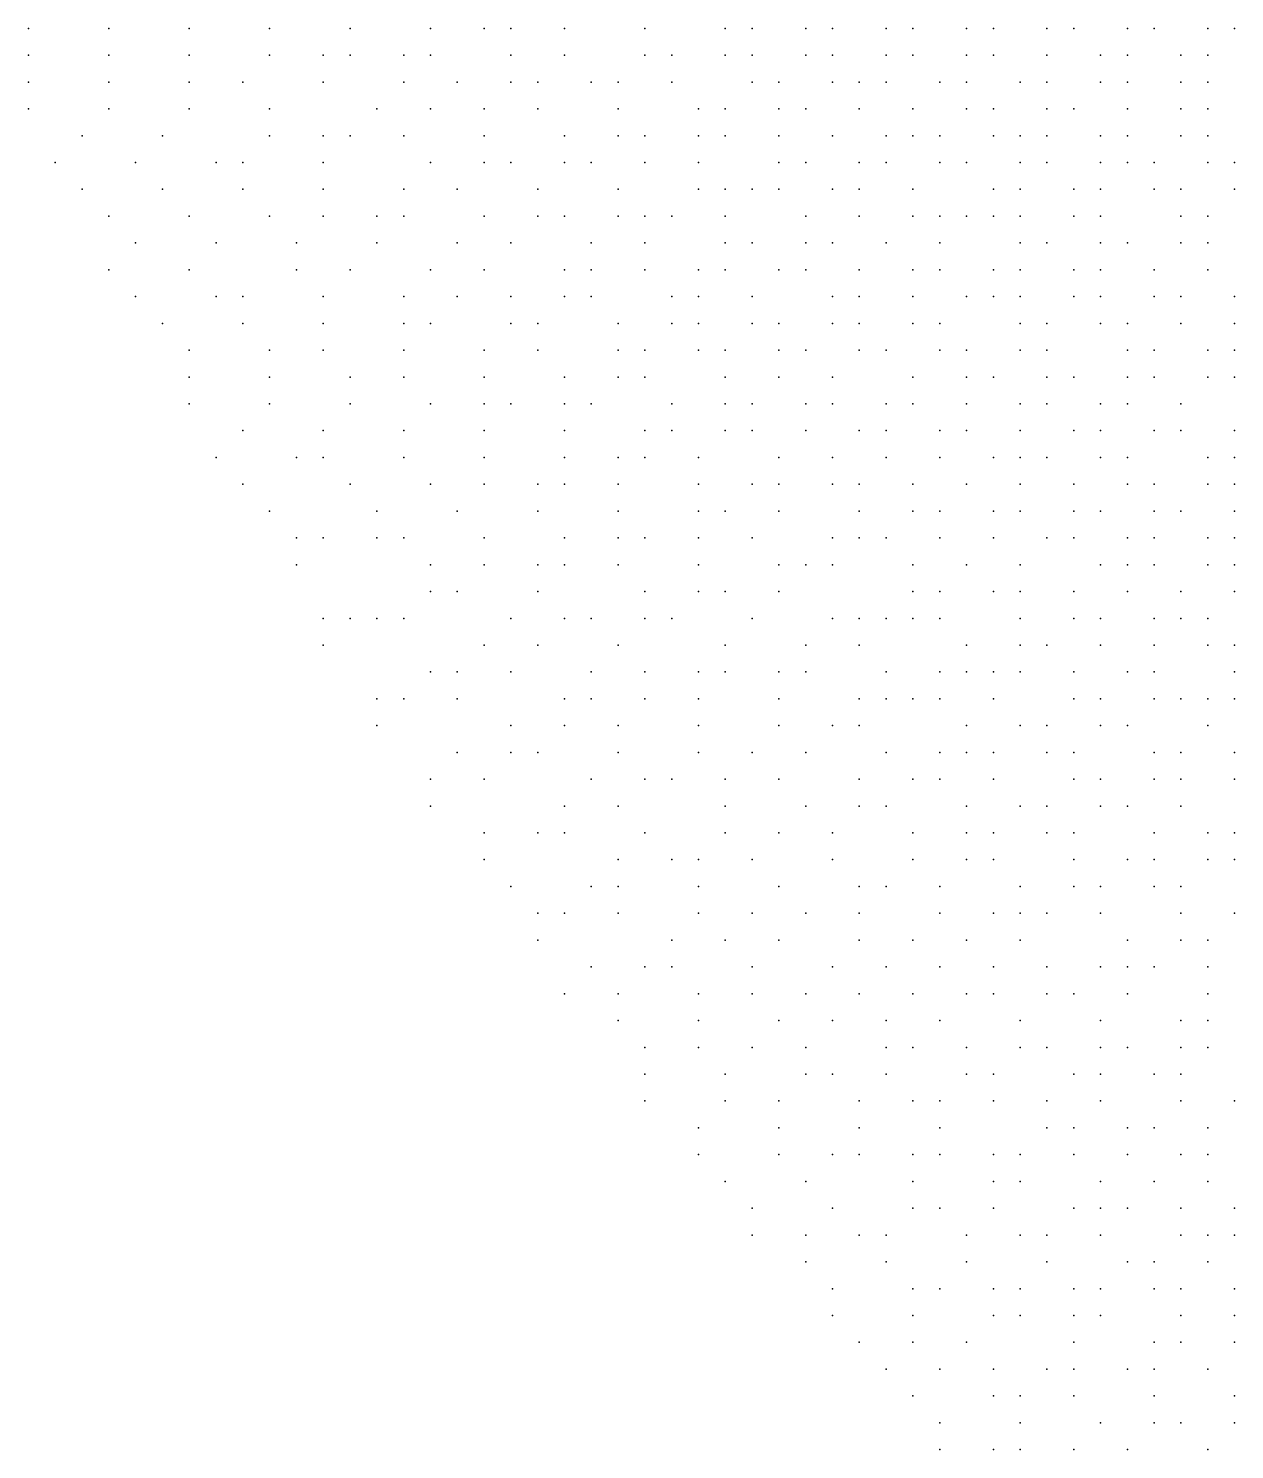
# Model space of a CAD drawing. Extents: x 429 to 793, y 817 to 1241.
# Drawn here: x 476.09 to 508.94, y 883.77 to 922.46 of the extents above; entities that cross this region are included whole.
import ezdxf

# ---------------------------------------------------------------- set-up
doc = ezdxf.new("R2010")
doc.units = 0

msp = doc.modelspace()

# ---------------------------------------------------------------- linework, layer by layer
for p in [(476.09, 922.46, 91.797), (478.28, 922.46, 101.902), (480.47, 922.46, 109.918), (482.66, 922.46, 116.623), (484.85, 922.46, 121.767), (487.04, 922.46, 127.65), (488.5, 922.46, 130.377), (489.23, 922.46, 131.625), (490.69, 922.46, 134.395), (492.88, 922.46, 138.71), (495.07, 922.46, 142.93), (495.8, 922.46, 144.16), (497.26, 922.46, 146.327), (497.99, 922.46, 147.75), (499.45, 922.46, 149.81), (500.18, 922.46, 151.1), (501.64, 922.46, 153.457), (502.37, 922.46, 154.213), (503.83, 922.46, 156.63), (504.56, 922.46, 157.43), (506.02, 922.46, 159.847), (506.75, 922.46, 160.663), (508.21, 922.46, 162.993), (508.94, 922.46, 163.49), (476.09, 921.73, 89.29), (478.28, 921.73, 101.503), (480.47, 921.73, 108.94), (482.66, 921.73, 115.61), (484.12, 921.73, 119.73), (484.85, 921.73, 120.88), (486.31, 921.73, 124.49), (487.04, 921.73, 126.245), (489.23, 921.73, 131.517), (490.69, 921.73, 134.035), (492.88, 921.73, 137.93), (493.61, 921.73, 139.82), (495.07, 921.73, 142.155), (495.8, 921.73, 143.81), (497.26, 921.73, 146.01), (497.99, 921.73, 147.345), (499.45, 921.73, 149.24), (500.18, 921.73, 150.64), (501.64, 921.73, 152.837), (502.37, 921.73, 154.35), (503.83, 921.73, 156.15), (505.29, 921.73, 157.583), (506.02, 921.73, 159.187), (507.48, 921.73, 161.637), (508.21, 921.73, 162.473), (476.09, 921, 87.32), (478.28, 921, 99.683), (480.47, 921, 108.42), (481.93, 921, 112.306), (484.12, 921, 118.457), (486.31, 921, 123.8), (487.77, 921, 127.39), (489.23, 921, 130.595), (489.96, 921, 131.49), (491.42, 921, 134.84), (492.15, 921, 136.39), (493.61, 921, 138.97), (495.8, 921, 142.98), (496.53, 921, 144.267), (497.99, 921, 146.528), (498.72, 921, 147.947), (499.45, 921, 148.473), (500.91, 921, 151.595), (501.64, 921, 152.177), (503.1, 921, 154.47), (503.83, 921, 155.67), (505.29, 921, 158.06), (506.02, 921, 158.54), (507.48, 921, 160.963), (508.21, 921, 161.793), (476.09, 920.27, 84.077), (478.28, 920.27, 97.94), (480.47, 920.27, 107.33), (482.66, 920.27, 113.963), (485.58, 920.27, 121.295), (487.04, 920.27, 124.87), (488.5, 920.27, 128.34), (489.96, 920.27, 131.103), (492.15, 920.27, 135.88), (494.34, 920.27, 139.62), (495.07, 920.27, 141.285), (496.53, 920.27, 143.552), (497.26, 920.27, 145.2), (498.72, 920.27, 147.218), (500.18, 920.27, 149.565), (501.64, 920.27, 151.95), (502.37, 920.27, 152.88), (503.83, 920.27, 155.19), (504.56, 920.27, 156.25), (506.02, 920.27, 157.847), (507.48, 920.27, 160.317), (508.21, 920.27, 161.133), (477.55, 919.54, 93.25), (479.74, 919.54, 102.873), (482.66, 919.54, 112.16), (484.12, 919.54, 117.483), (484.85, 919.54, 118.893), (486.31, 919.54, 122.415), (488.5, 919.54, 127.76), (490.69, 919.54, 132.61), (492.15, 919.54, 135.555), (492.88, 919.54, 136.44), (494.34, 919.54, 138.945), (495.07, 919.54, 140.81), (496.53, 919.54, 143.42), (497.99, 919.54, 145.533), (499.45, 919.54, 148.08), (500.18, 919.54, 149.105), (500.91, 919.54, 150.13), (502.37, 919.54, 152.37), (503.1, 919.54, 153.93), (503.83, 919.54, 154.165), (505.29, 919.54, 156.495), (506.02, 919.54, 157.933), (507.48, 919.54, 159.603), (508.21, 919.54, 160.92), (476.82, 918.81, 85.09), (479.01, 918.81, 98.723), (481.2, 918.81, 106.79), (481.93, 918.81, 109.775), (484.12, 918.81, 115.85), (487.04, 918.81, 123.55), (488.5, 918.81, 126.33), (489.23, 918.81, 128.175), (490.69, 918.81, 131.405), (491.42, 918.81, 133.065), (492.88, 918.81, 136.125), (494.34, 918.81, 138.4), (496.53, 918.81, 142.435), (497.26, 918.81, 143.38), (498.72, 918.81, 146.65), (499.45, 918.81, 147.615), (500.91, 918.81, 149.64), (501.64, 918.81, 150.762), (503.1, 918.81, 153.203), (503.83, 918.81, 154.582), (505.29, 918.81, 156.413), (506.02, 918.81, 157.207), (506.75, 918.81, 158.473), (508.21, 918.81, 160.365), (508.94, 918.81, 161.403), (477.55, 918.08, 88.083), (479.74, 918.08, 101.143), (481.93, 918.08, 108.68), (484.12, 918.08, 115.373), (486.31, 918.08, 121.19), (487.77, 918.08, 123.77), (489.96, 918.08, 129.15), (492.15, 918.08, 133.932), (494.34, 918.08, 137.31), (495.07, 918.08, 139.625), (495.8, 918.08, 140.53), (496.53, 918.08, 141.925), (497.99, 918.08, 144.715), (498.72, 918.08, 145.68), (500.18, 918.08, 148.147), (502.37, 918.08, 151.565), (503.1, 918.08, 152.483), (504.56, 918.08, 154.453), (505.29, 918.08, 156.23), (506.75, 918.08, 157.928), (507.48, 918.08, 158.785), (508.94, 918.08, 161.09), (478.28, 917.35, 90.353), (480.47, 917.35, 101.934), (482.66, 917.35, 109.92), (484.12, 917.35, 113.84), (485.58, 917.35, 118.25), (486.31, 917.35, 119.653), (488.5, 917.35, 125.05), (489.96, 917.35, 128.62), (490.69, 917.35, 129.395), (492.15, 917.35, 133.55), (492.88, 917.35, 134.49), (493.61, 917.35, 136.045), (495.07, 917.35, 138.455), (497.26, 917.35, 142.725), (498.72, 917.35, 145.527), (500.18, 917.35, 147.66), (500.91, 917.35, 148.893), (501.64, 917.35, 149.805), (502.37, 917.35, 151.43), (503.1, 917.35, 152.54), (504.56, 917.35, 154.31), (505.29, 917.35, 155.293), (507.48, 917.35, 158.22), (508.21, 917.35, 159.245), (479.01, 916.62, 93.598), (481.2, 916.62, 103.667), (483.39, 916.62, 111.157), (485.58, 916.62, 117.783), (487.77, 916.62, 122.39), (489.23, 916.62, 126.14), (491.42, 916.62, 131.107), (492.88, 916.62, 133.37), (495.07, 916.62, 138.19), (495.8, 916.62, 139.725), (497.26, 916.62, 142.175), (497.99, 916.62, 143.237), (499.45, 916.62, 145.16), (500.91, 916.62, 148.195), (503.1, 916.62, 151.48), (503.83, 916.62, 152.633), (505.29, 916.62, 154.957), (506.02, 916.62, 156.14), (507.48, 916.62, 158.095), (508.21, 916.62, 159.153), (478.28, 915.89, 84.44), (480.47, 915.89, 99.057), (483.39, 915.89, 110.007), (484.85, 915.89, 114.67), (487.04, 915.89, 120.133), (488.5, 915.89, 123.55), (490.69, 915.89, 129.08), (491.42, 915.89, 130.12), (492.88, 915.89, 133), (494.34, 915.89, 135.995), (495.07, 915.89, 137.555), (496.53, 915.89, 139.947), (497.26, 915.89, 141.425), (498.72, 915.89, 144.02), (500.18, 915.89, 146.625), (500.91, 915.89, 147.675), (502.37, 915.89, 150.4), (503.1, 915.89, 150.96), (504.56, 915.89, 153.215), (505.29, 915.89, 154.583), (506.75, 915.89, 156.477), (508.21, 915.89, 158.805), (479.01, 915.16, 87.722), (481.2, 915.16, 101.277), (481.93, 915.16, 103.735), (484.12, 915.16, 111), (486.31, 915.16, 117.447), (487.77, 915.16, 120.612), (489.23, 915.16, 124.555), (490.69, 915.16, 127.69), (491.42, 915.16, 129.32), (493.61, 915.16, 134.317), (494.34, 915.16, 135.65), (495.8, 915.16, 138.255), (497.99, 915.16, 142.445), (498.72, 915.16, 143.445), (500.18, 915.16, 146.047), (501.64, 915.16, 148.18), (502.37, 915.16, 148.745), (503.1, 915.16, 150.437), (504.56, 915.16, 153.08), (505.29, 915.16, 154.04), (506.75, 915.16, 155.887), (507.48, 915.16, 156.92), (508.94, 915.16, 159.49), (479.74, 914.43, 91.912), (481.93, 914.43, 102.28), (484.12, 914.43, 110.312), (486.31, 914.43, 116.557), (487.04, 914.43, 118.305), (489.23, 914.43, 123.15), (489.96, 914.43, 125.18), (492.15, 914.43, 129.947), (493.61, 914.43, 133.21), (494.34, 914.43, 134.2), (495.8, 914.43, 137.6), (496.53, 914.43, 138.96), (497.99, 914.43, 141.78), (498.72, 914.43, 142.965), (500.18, 914.43, 145.06), (500.91, 914.43, 146.583), (503.1, 914.43, 149.28), (503.83, 914.43, 151.018), (505.29, 914.43, 153.295), (506.02, 914.43, 154.867), (507.48, 914.43, 156.372), (508.94, 914.43, 158.88), (480.47, 913.7, 93.918), (482.66, 913.7, 103.817), (484.12, 913.7, 109.295), (486.31, 913.7, 116.09), (488.5, 913.7, 120.813), (489.96, 913.7, 124.773), (492.15, 913.7, 129.08), (492.88, 913.7, 130.93), (494.34, 913.7, 134.185), (495.07, 913.7, 135.58), (496.53, 913.7, 138.3), (497.26, 913.7, 139.457), (498.72, 913.7, 142.36), (499.45, 913.7, 143.76), (500.91, 913.7, 145.92), (501.64, 913.7, 147.62), (503.1, 913.7, 149.855), (503.83, 913.7, 151.015), (506.02, 913.7, 154.122), (506.75, 913.7, 154.733), (508.21, 913.7, 157.223), (508.94, 913.7, 158.323), (480.47, 912.97, 91.473), (482.66, 912.97, 102.855), (484.85, 912.97, 110.89), (486.31, 912.97, 114.983), (488.5, 912.97, 120.675), (490.69, 912.97, 125.74), (492.15, 912.97, 129.355), (492.88, 912.97, 130.415), (495.07, 912.97, 134.87), (496.53, 912.97, 137.63), (497.99, 912.97, 140.44), (500.18, 912.97, 144.235), (501.64, 912.97, 146.405), (502.37, 912.97, 147.505), (503.83, 912.97, 149.84), (504.56, 912.97, 151), (506.02, 912.97, 153.177), (506.75, 912.97, 154.575), (508.21, 912.97, 156.027), (508.94, 912.97, 157.723), (480.47, 912.24, 88.79), (482.66, 912.24, 101.44), (484.85, 912.24, 108.835), (487.04, 912.24, 115.97), (488.5, 912.24, 119.11), (489.23, 912.24, 121.673), (490.69, 912.24, 124.74), (491.42, 912.24, 126.86), (493.61, 912.24, 131.117), (495.07, 912.24, 134.465), (495.8, 912.24, 135.5), (497.26, 912.24, 138.405), (497.99, 912.24, 139.817), (499.45, 912.24, 142.605), (500.18, 912.24, 143.54), (501.64, 912.24, 145.79), (503.1, 912.24, 148.055), (503.83, 912.24, 149.63), (505.29, 912.24, 151.57), (506.02, 912.24, 152.777), (507.48, 912.24, 154.998), (481.93, 911.51, 96.047), (484.12, 911.51, 105.22), (486.31, 911.51, 112.09), (488.5, 911.51, 118.277), (490.69, 911.51, 124.245), (492.88, 911.51, 129.12), (493.61, 911.51, 130.28), (495.07, 911.51, 133.327), (495.8, 911.51, 134.797), (497.26, 911.51, 137.72), (498.72, 911.51, 140.565), (499.45, 911.51, 141.705), (500.91, 911.51, 144.545), (501.64, 911.51, 145.66), (503.1, 911.51, 147.99), (504.56, 911.51, 150.01), (505.29, 911.51, 151.187), (506.75, 911.51, 153.385), (507.48, 911.51, 154.837), (508.94, 911.51, 156.545), (481.2, 910.78, 88.615), (483.39, 910.78, 100.573), (484.12, 910.78, 104.02), (486.31, 910.78, 111.395), (488.5, 910.78, 117.833), (490.69, 910.78, 122.75), (492.15, 910.78, 126.61), (492.88, 910.78, 127.84), (494.34, 910.78, 131.395), (496.53, 910.78, 135.533), (497.99, 910.78, 138.69), (499.45, 910.78, 141.618), (500.91, 910.78, 143.823), (502.37, 910.78, 146.185), (503.1, 910.78, 147.35), (503.83, 910.78, 148.53), (505.29, 910.78, 150.78), (506.02, 910.78, 151.17), (508.21, 910.78, 154.63), (508.94, 910.78, 156.147), (481.93, 910.05, 90.643), (484.85, 910.05, 104.407), (487.04, 910.05, 112.68), (488.5, 910.05, 116.85), (489.96, 910.05, 119.975), (490.69, 910.05, 121.825), (492.15, 910.05, 125.547), (494.34, 910.05, 130.157), (495.8, 910.05, 133.64), (496.53, 910.05, 134.79), (497.99, 910.05, 137.755), (498.72, 910.05, 139.243), (500.18, 910.05, 142.205), (501.64, 910.05, 144.473), (503.1, 910.05, 146.71), (504.56, 910.05, 149.07), (506.02, 910.05, 151.56), (506.75, 910.05, 152.573), (508.21, 910.05, 154.433), (508.94, 910.05, 155.932), (482.66, 909.32, 92.457), (485.58, 909.32, 106.65), (487.77, 909.32, 113.945), (489.96, 909.32, 119.673), (492.15, 909.32, 124.275), (494.34, 909.32, 129.24), (495.07, 909.32, 131.285), (496.53, 909.32, 133.993), (498.72, 909.32, 138.802), (500.18, 909.32, 141.18), (500.91, 909.32, 142.32), (502.37, 909.32, 144.705), (503.1, 909.32, 146.173), (504.56, 909.32, 148.583), (505.29, 909.32, 149.843), (506.75, 909.32, 151.53), (507.48, 909.32, 153.385), (508.94, 909.32, 154.867), (483.39, 908.59, 95.487), (484.12, 908.59, 99.737), (485.58, 908.59, 105.473), (486.31, 908.59, 107.517), (488.5, 908.59, 114.557), (490.69, 908.59, 119.47), (492.15, 908.59, 123.7), (492.88, 908.59, 125.288), (494.34, 908.59, 129.2), (495.8, 908.59, 131.64), (497.99, 908.59, 136.307), (498.72, 908.59, 137.43), (499.45, 908.59, 139.372), (500.91, 908.59, 141.61), (502.37, 908.59, 144.03), (503.83, 908.59, 146.4), (504.56, 908.59, 148.137), (506.02, 908.59, 150.167), (506.75, 908.59, 151.695), (508.21, 908.59, 153.187), (508.94, 908.59, 154.66), (483.39, 907.86, 92.807), (487.04, 907.86, 109.25), (488.5, 907.86, 114.113), (489.96, 907.86, 117.13), (490.69, 907.86, 119.68), (492.15, 907.86, 122.78), (494.34, 907.86, 127.91), (496.53, 907.86, 132.633), (497.26, 907.86, 133.94), (497.99, 907.86, 135.935), (500.18, 907.86, 139.413), (501.64, 907.86, 142.27), (503.1, 907.86, 145.16), (505.29, 907.86, 148.195), (506.02, 907.86, 149.943), (506.75, 907.86, 150.783), (508.21, 907.86, 152.683), (508.94, 907.86, 154.02), (487.04, 907.13, 107.882), (487.77, 907.13, 109.663), (489.96, 907.13, 116.49), (492.88, 907.13, 123.64), (494.34, 907.13, 127.395), (495.07, 907.13, 128.28), (496.53, 907.13, 132.34), (500.18, 907.13, 139.43), (500.91, 907.13, 140.67), (502.37, 907.13, 143.417), (503.1, 907.13, 144.233), (504.56, 907.13, 146.683), (506.02, 907.13, 148.77), (507.48, 907.13, 151.37), (508.94, 907.13, 153.33), (484.12, 906.4, 90.925), (484.85, 906.4, 95.991), (485.58, 906.4, 100.961), (486.31, 906.4, 103.28), (489.23, 906.4, 113.417), (490.69, 906.4, 117.55), (491.42, 906.4, 119.667), (492.88, 906.4, 123.45), (493.61, 906.4, 124.185), (495.8, 906.4, 129.33), (497.99, 906.4, 134.74), (498.72, 906.4, 135.935), (499.45, 906.4, 137.13), (500.18, 906.4, 138.722), (500.91, 906.4, 139.807), (503.1, 906.4, 143.58), (504.56, 906.4, 145.757), (505.29, 906.4, 147.162), (506.75, 906.4, 149.325), (507.48, 906.4, 150.443), (508.21, 906.4, 151.542), (484.12, 905.67, 87.957), (488.5, 905.67, 110.525), (489.96, 905.67, 114.287), (492.15, 905.67, 120.133), (495.07, 905.67, 126.69), (497.26, 905.67, 131.753), (498.72, 905.67, 135.008), (501.64, 905.67, 140.447), (503.1, 905.67, 142.85), (503.83, 905.67, 143.927), (505.29, 905.67, 146.467), (506.75, 905.67, 148.61), (508.21, 905.67, 151.25), (508.94, 905.67, 152.358), (487.04, 904.94, 102.955), (487.77, 904.94, 106.667), (489.23, 904.94, 110.48), (491.42, 904.94, 117.785), (492.88, 904.94, 121.01), (494.34, 904.94, 124.155), (495.07, 904.94, 126.33), (496.53, 904.94, 129.39), (497.26, 904.94, 131.46), (499.45, 904.94, 135.843), (500.91, 904.94, 138.83), (501.64, 904.94, 139.923), (502.37, 904.94, 140.237), (503.1, 904.94, 142.745), (504.56, 904.94, 144.62), (506.02, 904.94, 147.18), (506.75, 904.94, 148.552), (508.94, 904.94, 151.2), (485.58, 904.21, 93.662), (486.31, 904.21, 98.217), (487.77, 904.21, 104.777), (490.69, 904.21, 114.502), (491.42, 904.21, 116.273), (492.88, 904.21, 120.387), (494.34, 904.21, 123.57), (496.53, 904.21, 128.88), (498.72, 904.21, 133.095), (499.45, 904.21, 135.2), (500.18, 904.21, 136.147), (500.91, 904.21, 137.885), (502.37, 904.21, 140.55), (504.56, 904.21, 144.207), (505.29, 904.21, 145.313), (506.75, 904.21, 147.567), (507.48, 904.21, 148.688), (508.21, 904.21, 150.203), (508.94, 904.21, 151.347), (485.58, 903.48, 89.67), (489.23, 903.48, 108.677), (490.69, 903.48, 112.493), (492.15, 903.48, 117.387), (494.34, 903.48, 122.59), (496.53, 903.48, 127.647), (497.99, 903.48, 130.84), (498.72, 903.48, 132.537), (501.64, 903.48, 137.87), (503.1, 903.48, 141.217), (503.83, 903.48, 142.335), (505.29, 903.48, 144.293), (506.02, 903.48, 145.66), (508.21, 903.48, 149.465), (487.77, 902.75, 101.428), (489.23, 902.75, 106.807), (489.96, 902.75, 109.11), (492.15, 902.75, 115.627), (494.34, 902.75, 121.963), (495.8, 902.75, 125.57), (497.26, 902.75, 128.198), (499.45, 902.75, 133.13), (500.91, 902.75, 135.957), (501.64, 902.75, 138.17), (502.37, 902.75, 139.313), (503.83, 902.75, 141.55), (504.56, 902.75, 143.005), (506.75, 902.75, 146.427), (507.48, 902.75, 147.575), (508.94, 902.75, 150.25), (487.04, 902.02, 93.438), (488.5, 902.02, 102.573), (491.42, 902.02, 112.94), (492.88, 902.02, 117.177), (493.61, 902.02, 118.73), (495.07, 902.02, 122.45), (496.53, 902.02, 126.265), (498.72, 902.02, 131.11), (500.18, 902.02, 133.775), (500.91, 902.02, 135.417), (502.37, 902.02, 138.01), (504.56, 902.02, 142.21), (505.29, 902.02, 143.335), (506.75, 902.02, 144.883), (507.48, 902.02, 147.19), (508.94, 902.02, 149.51), (487.04, 901.29, 88.965), (490.69, 901.29, 108.833), (492.15, 901.29, 113.84), (495.07, 901.29, 121.824), (497.26, 901.29, 126.607), (498.72, 901.29, 130.193), (499.45, 901.29, 131.69), (501.64, 901.29, 136.04), (503.1, 901.29, 138.34), (503.83, 901.29, 139.807), (505.29, 901.29, 142.91), (506.02, 901.29, 143.81), (507.48, 901.29, 146.415), (488.5, 900.56, 97.937), (489.96, 900.56, 104.62), (490.69, 900.56, 106.947), (492.88, 900.56, 114.32), (495.07, 900.56, 120.753), (496.53, 900.56, 124.447), (497.99, 900.56, 127.507), (500.18, 900.56, 132.557), (501.64, 900.56, 135.21), (502.37, 900.56, 136.7), (503.83, 900.56, 139.818), (504.56, 900.56, 140.97), (506.75, 900.56, 144.337), (508.21, 900.56, 147.175), (508.94, 900.56, 148.353), (488.5, 899.83, 94.47), (492.15, 899.83, 111.125), (493.61, 899.83, 115.23), (494.34, 899.83, 117.473), (495.8, 899.83, 121.887), (497.99, 899.83, 126.527), (500.18, 899.83, 132.27), (501.64, 899.83, 134.64), (502.37, 899.83, 135.83), (504.56, 899.83, 139.32), (506.02, 899.83, 142.845), (506.75, 899.83, 144.02), (508.21, 899.83, 146.4), (508.94, 899.83, 147.78), (489.23, 899.1, 96.87), (491.42, 899.1, 106.69), (492.15, 899.1, 109.033), (494.34, 899.1, 116.373), (496.53, 899.1, 121.78), (498.72, 899.1, 127.877), (499.45, 899.1, 128.93), (500.91, 899.1, 132.277), (503.1, 899.1, 136.78), (504.56, 899.1, 139.677), (505.29, 899.1, 140.583), (506.75, 899.1, 142.403), (507.48, 899.1, 144.118), (489.96, 898.37, 98.275), (490.69, 898.37, 102.39), (492.15, 898.37, 107.62), (494.34, 898.37, 114.583), (495.8, 898.37, 119.547), (497.26, 898.37, 123.357), (498.72, 898.37, 127.073), (500.91, 898.37, 131.663), (502.37, 898.37, 134.683), (503.1, 898.37, 135.6), (503.83, 898.37, 137.1), (505.29, 898.37, 139.212), (507.48, 898.37, 143.945), (508.94, 898.37, 146.1), (489.96, 897.64, 94.54), (493.61, 897.64, 110.9), (495.07, 897.64, 116.2), (496.53, 897.64, 120.08), (498.72, 897.64, 125.46), (500.18, 897.64, 128.573), (501.64, 897.64, 132.666), (503.1, 897.64, 135.323), (506.02, 897.64, 140.74), (507.48, 897.64, 142.567), (508.21, 897.64, 144.54), (491.42, 896.91, 100.617), (492.88, 896.91, 106.64), (493.61, 896.91, 110.42), (495.8, 896.91, 115.777), (497.99, 896.91, 122.59), (499.45, 896.91, 126.22), (500.91, 896.91, 129.51), (502.37, 896.91, 132.593), (503.83, 896.91, 136.132), (505.29, 896.91, 138.832), (506.02, 896.91, 139.97), (506.75, 896.91, 141.44), (508.21, 896.91, 143.903), (490.69, 896.18, 92.902), (492.15, 896.18, 101.787), (494.34, 896.18, 110.19), (495.8, 896.18, 116.03), (497.26, 896.18, 119.933), (498.72, 896.18, 123.8), (500.18, 896.18, 126.973), (501.64, 896.18, 130.747), (502.37, 896.18, 132.29), (503.83, 896.18, 135.4), (504.56, 896.18, 136.337), (506.02, 896.18, 139.413), (508.21, 896.18, 142.757), (492.15, 895.45, 99.53), (494.34, 895.45, 109.48), (496.53, 895.45, 116.062), (497.99, 895.45, 120.193), (499.45, 895.45, 124.083), (500.91, 895.45, 127.913), (503.1, 895.45, 132.62), (505.29, 895.45, 136.673), (507.48, 895.45, 141.053), (508.21, 895.45, 142.57), (492.88, 894.72, 100.225), (494.34, 894.72, 108.28), (495.8, 894.72, 112.33), (497.26, 894.72, 117.473), (499.45, 894.72, 123.71), (500.18, 894.72, 125.091), (501.64, 894.72, 129.16), (503.1, 894.72, 132.333), (503.83, 894.72, 133.897), (505.29, 894.72, 136.407), (506.02, 894.72, 137.95), (507.48, 894.72, 140.473), (508.21, 894.72, 141.41), (492.88, 893.99, 96.95), (495.07, 893.99, 108.513), (497.26, 893.99, 115.65), (497.99, 893.99, 118.225), (499.45, 893.99, 121.742), (501.64, 893.99, 127.949), (502.37, 893.99, 128.837), (504.56, 893.99, 133.607), (505.29, 893.99, 135.425), (506.75, 893.99, 138.178), (507.48, 893.99, 139.617), (492.88, 893.26, 94.88), (495.07, 893.26, 107.297), (496.53, 893.26, 111.143), (498.72, 893.26, 118.973), (500.18, 893.26, 123.61), (500.91, 893.26, 125.24), (502.37, 893.26, 129.153), (503.83, 893.26, 131.733), (505.29, 893.26, 134.887), (507.48, 893.26, 139.01), (508.94, 893.26, 141.557), (494.34, 892.53, 101.347), (496.53, 892.53, 111.397), (498.72, 892.53, 117.623), (500.91, 892.53, 123.956), (503.83, 892.53, 130.925), (504.56, 892.53, 132.057), (506.02, 892.53, 134.953), (506.75, 892.53, 136.203), (508.21, 892.53, 139.087), (494.34, 891.8, 96.243), (496.53, 891.8, 108.747), (497.99, 891.8, 114.06), (498.72, 891.8, 116.453), (500.18, 891.8, 121.17), (500.91, 891.8, 122.847), (502.37, 891.8, 126.827), (503.1, 891.8, 128.467), (504.56, 891.8, 131.723), (506.02, 891.8, 134.57), (507.48, 891.8, 137.513), (508.21, 891.8, 138.47), (495.07, 891.07, 99.52), (497.26, 891.07, 110.457), (500.18, 891.07, 119.833), (502.37, 891.07, 124.8), (503.1, 891.07, 127.628), (505.29, 891.07, 131.41), (506.75, 891.07, 134.67), (508.21, 891.07, 137.577), (495.8, 890.34, 100.5), (497.99, 890.34, 110.21), (500.18, 890.34, 118.687), (500.91, 890.34, 121.067), (502.37, 890.34, 124.417), (504.56, 890.34, 129.433), (505.29, 890.34, 131.097), (506.02, 890.34, 132.753), (507.48, 890.34, 135.987), (508.94, 890.34, 138.583), (495.8, 889.61, 96.11), (497.26, 889.61, 105.49), (498.72, 889.61, 111.94), (499.45, 889.61, 114.882), (501.64, 889.61, 120.66), (503.1, 889.61, 124.713), (503.83, 889.61, 126.466), (505.29, 889.61, 129.77), (507.48, 889.61, 134.097), (508.21, 889.61, 135.82), (508.94, 889.61, 137.323), (497.26, 888.88, 103.45), (499.45, 888.88, 112.2), (501.64, 888.88, 120.243), (503.83, 888.88, 125.779), (506.02, 888.88, 130.443), (506.75, 888.88, 132.113), (508.21, 888.88, 135.44), (497.99, 888.15, 104.437), (500.18, 888.15, 113.463), (500.91, 888.15, 114.964), (502.37, 888.15, 119.827), (503.1, 888.15, 122.286), (504.56, 888.15, 126.617), (505.29, 888.15, 128.067), (506.75, 888.15, 131.447), (507.48, 888.15, 132.45), (508.94, 888.15, 135.797), (497.99, 887.42, 102.127), (500.18, 887.42, 111.973), (502.37, 887.42, 119.387), (503.1, 887.42, 121.579), (504.56, 887.42, 124.573), (505.29, 887.42, 127.09), (507.48, 887.42, 131.884), (508.94, 887.42, 134.49), (498.72, 886.69, 103.377), (500.18, 886.69, 110.478), (501.64, 886.69, 114.993), (504.56, 886.69, 123.867), (506.75, 886.69, 129.75), (507.48, 886.69, 130.797), (508.94, 886.69, 134.183), (499.45, 885.96, 102.837), (500.91, 885.96, 110.98), (502.37, 885.96, 116.515), (503.83, 885.96, 120.602), (504.56, 885.96, 122.842), (506.02, 885.96, 126.51), (506.75, 885.96, 128.425), (508.21, 885.96, 131.143), (500.18, 885.23, 105.11), (502.37, 885.23, 114.523), (503.1, 885.23, 117.05), (504.56, 885.23, 122.02), (506.75, 885.23, 127.267), (508.94, 885.23, 131.84), (500.91, 884.5, 105.833), (503.1, 884.5, 114.677), (505.29, 884.5, 122.207), (506.75, 884.5, 125.817), (507.48, 884.5, 127.593), (508.94, 884.5, 130.95), (500.91, 883.77, 100.377), (502.37, 883.77, 110.856), (503.1, 883.77, 113.553), (504.56, 883.77, 118.11), (506.02, 883.77, 123.393), (508.21, 883.77, 127.2)]:
    msp.add_point(p)

doc.saveas('drawing.dxf')
